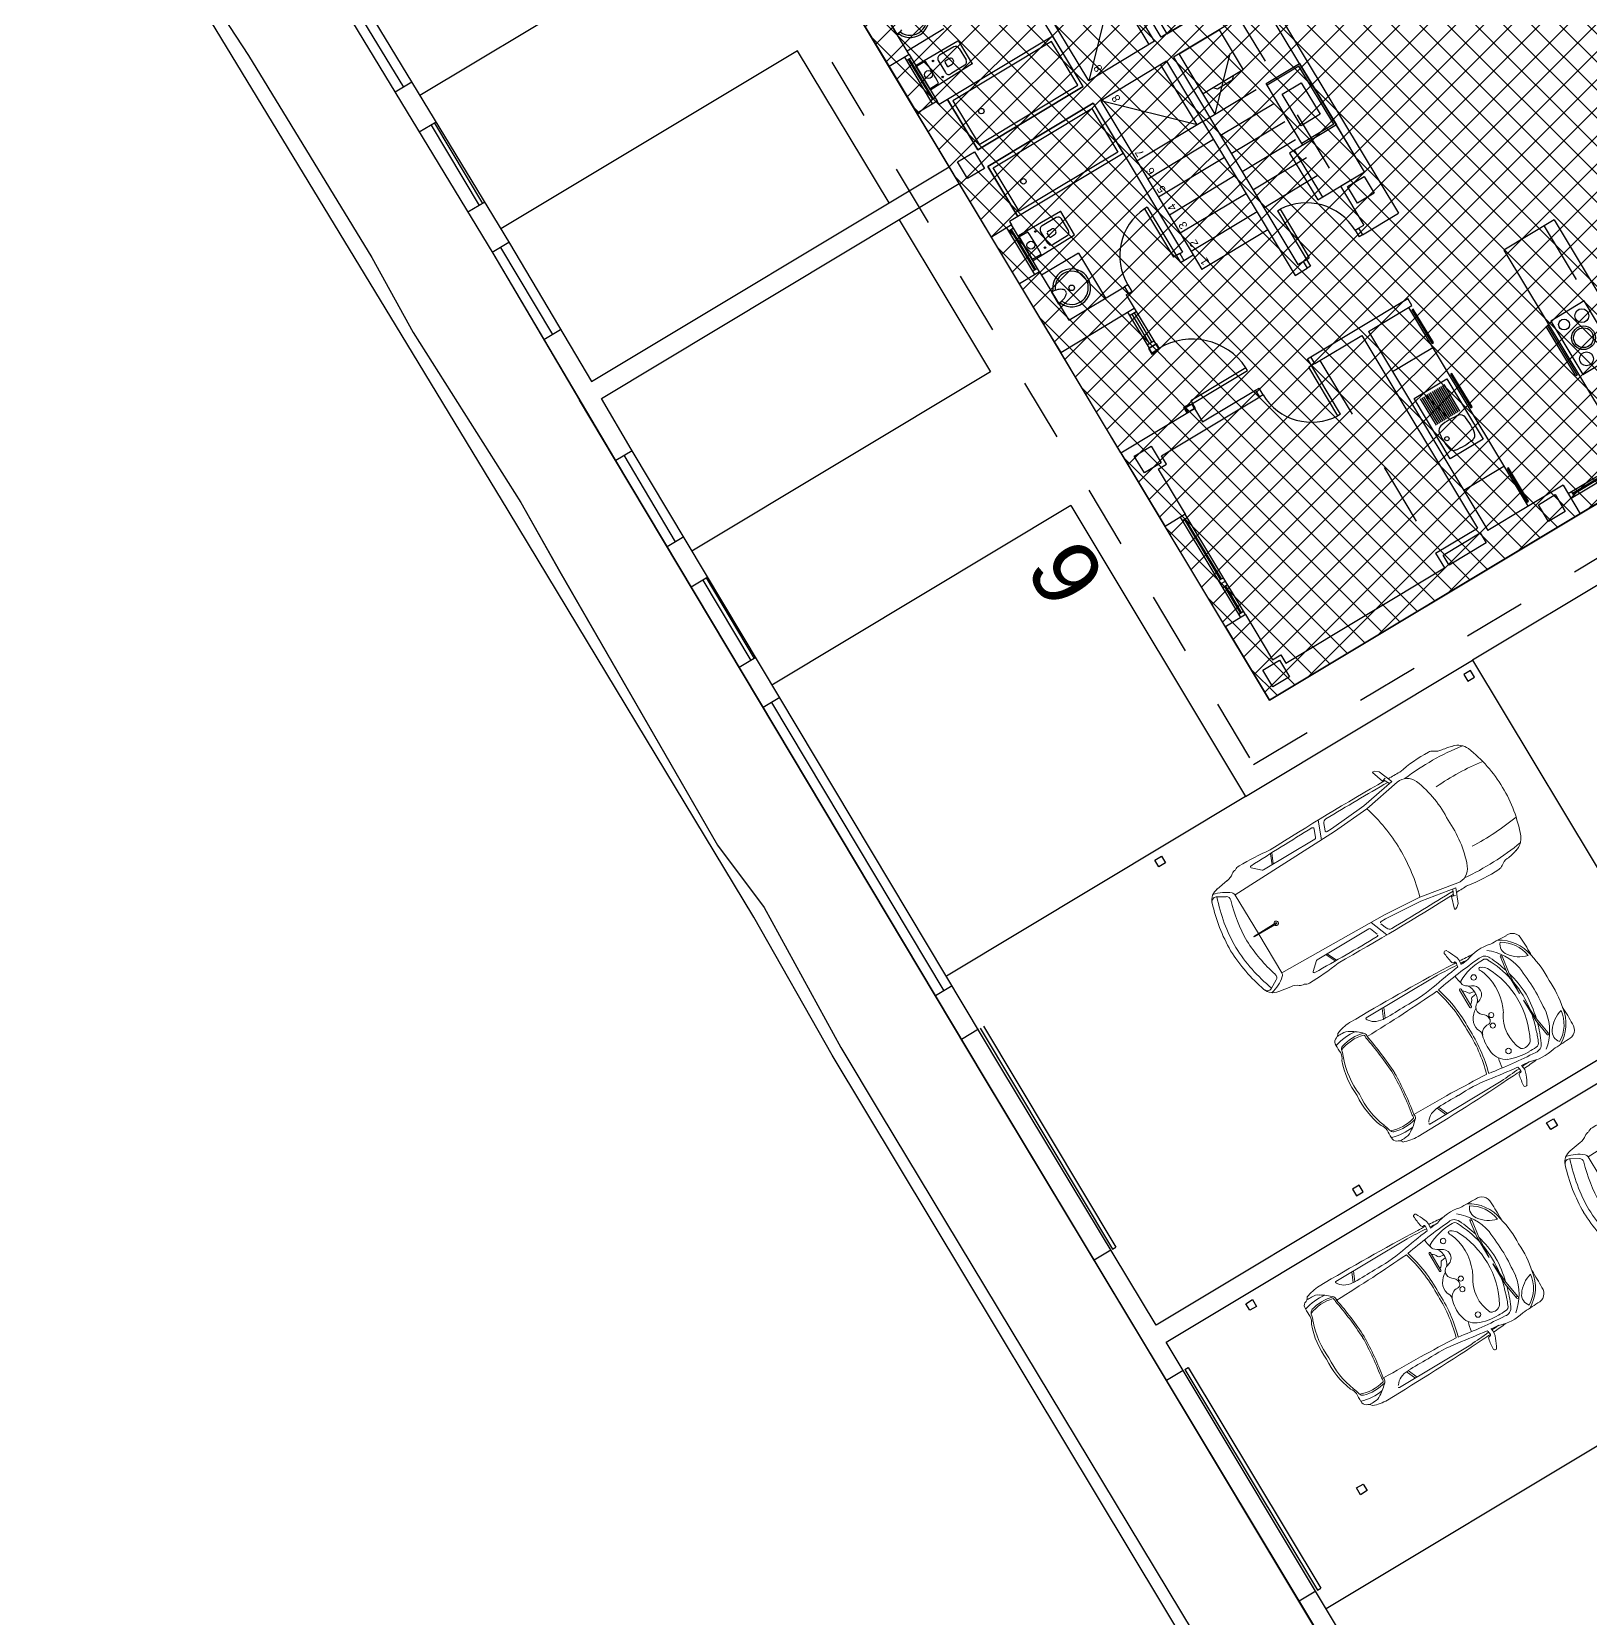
# Model space of a CAD drawing. Header units: millimetres. Extents: x 441061 to 442903, y 4515148 to 4515613.
# Drawn here: x 442592.586 to 442595.083, y 4515547.462 to 4515550.004 of the extents above; entities that cross this region are included whole.
import ezdxf
from ezdxf.enums import TextEntityAlignment as Align

# ---------------------------------------------------------------- set-up
doc = ezdxf.new("R2010")
doc.units = ezdxf.units.MM
doc.linetypes.add('CONTINUA', pattern=[0])
doc.linetypes.add('RAYITAS', pattern=[0.375, 0.25, -0.125])
for name, color, linetype in [('01_mono BAJA', 2, 'Continuous'), ('01_piscinas', 254, 'Continuous'), ('01_proyección', 4, 'RAYITAS'), ('01_ventanas', 2, 'Continuous')]:
    doc.layers.add(name, color=color, linetype=linetype)
doc.layers.add('01_muebles_B', color=254, linetype='Continuous', lineweight=5)
doc.styles.add('Estilo1', font='swissel.ttf')
doc.styles.add('NIEVES2', font='sanss___.ttf')

# ---------------------------------------------------------------- blocks, each defined once
blk = doc.blocks.new('A$C6A825EFA')
at = {"layer": '01_mono BAJA', "color": 254}
for p, q in [((1.1, 12.5, 0), (0, 12.5, 0)), ((0, 12.5, 0), (0, 7.855, 0)), ((1.1, 12.2, 0), (1.1, 12.5, 0)), ((1.1, 12.5, 0), (2.6, 12.5, 0)), ((3.7, 12.5, 0), (2.6, 12.5, 0)), ((2.6, 12.2, 0), (2.6, 12.5, 0)), ((3.7, 12.5, 0), (3.7, 11.4, 0)), ((3.7, 12.5, 0), (5.2, 12.5, 0)), ((5.5, 12.5, 0), (5.2, 12.5, 0)), ((5.2, 12.5, 0), (5.2, 11.4, 0)), ((5.2, 12.5, 0), (6.225, 12.5, 0)), ((6.225, 12.2, 0), (6.225, 12.5, 0)), ((6.225, 12.5, 0), (6.925, 12.5, 0)), ((6.925, 12.5, 0), (8.775, 12.5, 0)), ((6.925, 12.2, 0), (6.925, 12.5, 0)), ((8.775, 12.2, 0), (8.775, 12.5, 0)), ((9.475, 12.5, 0), (8.775, 12.5, 0)), ((10.5, 12.5, 0), (9.475, 12.5, 0)), ((9.475, 12.2, 0), (9.475, 12.5, 0)), ((1.1, 12.27, 0), (2.6, 12.27, 0)), ((1.15, 12.27, 0), (1.15, 12.2, 0)), ((1.15, 12.242, 0), (1.55, 12.242, 0)), ((1.15, 12.228, 0), (1.55, 12.228, 0)), ((1.55, 12.27, 0), (1.55, 12.2, 0)), ((1.6, 12.27, 0), (1.6, 12.2, 0)), ((1.65, 12.27, 0), (1.65, 12.2, 0)), ((1.65, 12.242, 0), (2.55, 12.242, 0)), ((1.65, 12.228, 0), (2.55, 12.228, 0)), ((2.55, 12.27, 0), (2.55, 12.2, 0)), ((6.225, 12.27, 0), (6.925, 12.27, 0)), ((6.275, 12.2, 0), (6.275, 12.27, 0)), ((6.275, 12.242, 0), (6.875, 12.242, 0)), ((6.275, 12.228, 0), (6.875, 12.228, 0)), ((6.875, 12.2, 0), (6.875, 12.27, 0)), ((9.475, 12.27, 0), (8.775, 12.27, 0)), ((8.825, 12.2, 0), (8.825, 12.27, 0)), ((9.425, 12.242, 0), (8.825, 12.242, 0)), ((9.425, 12.228, 0), (8.825, 12.228, 0)), ((9.425, 12.2, 0), (9.425, 12.27, 0)), ((0.3, 12.075, 0), (0.3, 9.705, 0)), ((0.425, 12.075), (0.3, 12.075)), ((1.1, 12.2, 0), (0.425, 12.2, 0)), ((0.425, 12.2), (0.425, 12.075)), ((1.1, 12.2, 0), (2.6, 12.2, 0)), ((3.275, 12.2, 0), (2.6, 12.2, 0)), ((3.275, 12.2), (3.275, 12.075)), ((3.275, 12.075), (3.4, 12.075)), ((3.4, 12.075, 0), (3.4, 10.606, 0)), ((5.5, 12.2, 0), (5.5, 11.366, 0)), ((6.225, 12.2, 0), (5.5, 12.2, 0)), ((5.741, 12.198, 0), (5.742, 12.183, 0)), ((5.743, 12.2, 0), (5.932, 12.2, 0)), ((5.853, 12.043, 0), (5.822, 12.043, 0)), ((5.934, 12.198, 0), (5.933, 12.183, 0)), ((6.175, 11.65, 0), (6.175, 12.2, 0)), ((6.225, 12.2, 0), (6.925, 12.2, 0)), ((6.409, 12.073, 0), (6.407, 12.2, 0)), ((6.741, 12.073, 0), (6.743, 12.2, 0)), ((6.975, 12.2, 0), (6.925, 12.2, 0)), ((6.975, 12.075, 0), (6.975, 12.2, 0)), ((7.725, 12.075, 0), (6.975, 12.075, 0)), ((7.725, 10.5, 0), (7.725, 12.075, 0)), ((7.975, 10.5, 0), (7.975, 12.075, 0)), ((7.975, 12.075, 0), (8.725, 12.075, 0)), ((8.725, 12.075, 0), (8.725, 12.2, 0)), ((8.725, 12.2, 0), (8.775, 12.2, 0)), ((9.475, 12.2, 0), (8.775, 12.2, 0)), ((8.959, 12.073, 0), (8.957, 12.2, 0)), ((9.291, 12.073, 0), (9.293, 12.2, 0)), ((9.475, 12.2, 0), (10.2, 12.2, 0)), ((9.525, 11.65, 0), (9.525, 12.2, 0)), ((9.766, 12.198, 0), (9.767, 12.183, 0)), ((9.957, 12.2, 0), (9.768, 12.2, 0)), ((6.439, 11.659, 0), (6.435, 11.869, 0)), ((6.485, 11.92, 0), (6.665, 11.92, 0)), ((6.535, 11.85, 0), (6.535, 11.79, 0)), ((6.545, 11.86, 0), (6.605, 11.86, 0)), ((6.615, 11.85, 0), (6.615, 11.79, 0)), ((6.711, 11.659, 0), (6.715, 11.869, 0)), ((8.989, 11.659, 0), (8.985, 11.869, 0)), ((9.215, 11.92, 0), (9.035, 11.92, 0)), ((9.085, 11.85, 0), (9.085, 11.79, 0)), ((9.155, 11.86, 0), (9.095, 11.86, 0)), ((9.165, 11.85, 0), (9.165, 11.79, 0)), ((9.261, 11.659, 0), (9.265, 11.869, 0)), ((6.175, 11.65, 0), (5.5, 11.65, 0)), ((6.489, 11.61, 0), (6.661, 11.61, 0)), ((9.211, 11.61, 0), (9.039, 11.61, 0)), ((3.7, 11.4, 0), (3.5, 11.4, 0)), ((3.5, 11.4, 0), (3.5, 10.606, 0)), ((3.71, 11.4, 0), (3.77, 11.4, 0)), ((3.77, 11.43, 0), (3.77, 11.4, 0)), ((3.785, 11.5, 0), (3.785, 11.44, 0)), ((4.58, 11.5, 0), (4.58, 11.44, 0)), ((4.595, 11.43, 0), (4.595, 11.4, 0)), ((4.665, 11.5, 0), (4.665, 11.4, 0)), ((5.2, 11.5, 0), (4.665, 11.5, 0)), ((5.2, 11.4, 0), (4.665, 11.4, 0)), ((4.715, 11.5, 0), (4.715, 11.4, 0)), ((5.15, 11.467, 0), (4.715, 11.467, 0)), ((5.15, 11.433, 0), (4.715, 11.433, 0)), ((5.15, 11.5, 0), (5.15, 11.4, 0)), ((5.4, 11.4, 0), (5.2, 11.4, 0)), ((5.4, 11.4, 0), (5.4, 11.366, 0)), ((5.5, 11.366, 0), (5.4, 11.366, 0)), ((5.4, 11.366, 0), (5.4, 11.316, 0)), ((5.5, 11.316, 0), (5.4, 11.316, 0)), ((5.5, 11.316, 0), (5.5, 11.366, 0)), ((3.4, 10.606, 0), (3.5, 10.606, 0)), ((3.4, 10.556, 0), (3.4, 10.606, 0)), ((3.5, 10.606, 0), (3.5, 10.556, 0)), ((6.224, 10.591, 0), (5.4, 10.591, 0)), ((5.4, 10.591, 0), (5.4, 10.541, 0)), ((5.5, 10.541, 0), (5.5, 10.632, 0)), ((6.224, 10.632, 0), (5.5, 10.632, 0)), ((6.224, 10.591, 0), (6.224, 10.632, 0)), ((3.4, 10.556, 0), (3.5, 10.556, 0)), ((5.18, 9.415, 0), (5.18, 10.4, 0)), ((5.4, 10.4, 0), (5.18, 10.4, 0)), ((5.4, 10.541, 0), (5.4, 10.4, 0)), ((5.5, 10.541, 0), (5.4, 10.541, 0)), ((7.7, 10.4, 0), (5.4, 10.4, 0)), ((5.45, 9.415, 0), (5.45, 10.4, 0)), ((5.5, 10.541, 0), (5.5, 10.5, 0)), ((7.725, 10.5, 0), (5.5, 10.5, 0)), ((5.72, 9.415, 0), (5.72, 10.4, 0)), ((5.99, 9.415, 0), (5.99, 10.4, 0)), ((6.26, 9.415, 0), (6.26, 10.4, 0)), ((6.53, 9.415, 0), (6.53, 10.4, 0)), ((6.8, 9.415, 0), (6.8, 10.4, 0)), ((6.8, 9.5, 0), (7.7, 10.4, 0)), ((7.7, 9.415, 0), (7.7, 10.4, 0)), ((8, 10.4, 0), (10.3, 10.4, 0)), ((8, 9.415, 0), (8, 10.4, 0)), ((8.9, 9.5, 0), (8, 10.4, 0)), ((8.025, 10.5, 0), (10.2, 10.5, 0)), ((2.676, 9.831, 0), (2.676, 9.872, 0)), ((2.676, 9.872, 0), (3.4, 9.872, 0)), ((2.676, 9.831, 0), (3.5, 9.831, 0)), ((3.4, 9.781, 0), (3.4, 9.872, 0)), ((3.4, 9.781, 0), (3.4, 9.08, 0)), ((3.4, 9.781, 0), (3.5, 9.781, 0)), ((3.5, 9.831, 0), (3.5, 9.781, 0)), ((3.5, 9.781, 0), (3.5, 8.33, 0)), ((0.52, 9.705, 0), (0.3, 9.705, 0)), ((0.52, 9.705, 0), (0.52, 9.08, 0)), ((7.7, 9.415, 0), (4.5, 9.415, 0)), ((4.5, 9.415, 0), (4.5, 9.235, 0)), ((4.5, 9.415, 0), (4.5, 9.235, 0)), ((6.8, 9.5, 0), (7.7, 9.5, 0)), ((8.9, 9.5, 0), (8, 9.5, 0)), ((8, 9.415, 0), (11.2, 9.415, 0)), ((4.6, 9.235, 0), (4.5, 9.235, 0)), ((4.5, 9.185, 0), (4.5, 9.235, 0)), ((5.324, 9.185, 0), (4.5, 9.185, 0)), ((7.7, 9.315, 0), (4.6, 9.315, 0)), ((4.6, 9.315, 0), (4.6, 9.235, 0)), ((4.6, 9.315, 0), (4.6, 9.235, 0)), ((4.6, 9.235, 0), (4.6, 9.144, 0)), ((5.324, 9.185, 0), (5.324, 9.144, 0)), ((7.7, 8.33, 0), (7.7, 9.315, 0)), ((8, 8.33, 0), (8, 9.315, 0)), ((8, 9.315, 0), (11.1, 9.315, 0)), ((3.4, 8.98, 0), (0.425, 8.98, 0)), ((0.425, 7.855, 0), (0.425, 8.98, 0)), ((3.4, 9.08, 0), (0.52, 9.08, 0)), ((1.025, 8.98, 0), (1.025, 8.38, 0)), ((2.8, 8.98, 0), (2.8, 8.38, 0)), ((3.4, 8.98, 0), (3.4, 8.33, 0)), ((5.324, 9.144, 0), (4.6, 9.144, 0)), ((1.462, 8.43, 0), (1.462, 8.92, 0)), ((1.462, 8.92, 0), (2.362, 8.92, 0)), ((1.921, 8.85, 0), (2.317, 8.85, 0)), ((1.921, 8.825, 0), (2.317, 8.825, 0)), ((1.921, 8.8, 0), (2.317, 8.8, 0)), ((1.921, 8.775, 0), (2.317, 8.775, 0)), ((1.921, 8.75, 0), (2.317, 8.75, 0)), ((2.362, 8.92, 0), (2.362, 8.43, 0)), ((1.921, 8.725, 0), (2.317, 8.725, 0)), ((1.921, 8.7, 0), (2.317, 8.7, 0)), ((1.921, 8.675, 0), (2.317, 8.675, 0)), ((1.921, 8.65, 0), (2.317, 8.65, 0)), ((1.921, 8.625, 0), (2.317, 8.625, 0)), ((1.921, 8.6, 0), (2.317, 8.6, 0)), ((1.921, 8.575, 0), (2.317, 8.575, 0)), ((1.921, 8.55, 0), (2.317, 8.55, 0)), ((5.88, 8.6, 0), (5.18, 8.6, 0)), ((3.4, 8.38, 0), (0.425, 8.38, 0)), ((2.362, 8.43, 0), (1.462, 8.43, 0)), ((1.921, 8.525, 0), (2.317, 8.525, 0)), ((1.921, 8.5, 0), (2.317, 8.5, 0)), ((4.5, 8.41, 0), (4.5, 8.46, 0)), ((4.6, 8.46, 0), (4.5, 8.46, 0)), ((4.5, 8.41, 0), (4.5, 7.87, 0)), ((4.6, 8.41, 0), (4.5, 8.41, 0)), ((4.6, 8.46, 0), (4.6, 8.41, 0)), ((4.6, 8.41, 0), (4.6, 8.33, 0)), ((5.905, 7.995, 0), (5.905, 8.47, 0)), ((6.775, 7.995, 0), (6.775, 8.47, 0)), ((3.4, 8.33, 0), (3.5, 8.33, 0)), ((5.18, 8.33, 0), (4.6, 8.33, 0)), ((5.18, 8.33, 0), (5.18, 7.97, 0)), ((5.18, 7.97, 0), (7.675, 7.97, 0)), ((5.905, 7.995, 0), (6.775, 7.995, 0)), ((0.425, 7.855, 0), (0, 7.855, 0)), ((0, 7.855, 0), (0, 7.005, 0)), ((0.23, 7.855, 0), (0.23, 7.005, 0)), ((0.23, 7.805, 0), (0.3, 7.805, 0)), ((0.258, 7.055, 0), (0.258, 7.805, 0)), ((0.272, 7.055, 0), (0.272, 7.805, 0)), ((0.3, 7.855, 0), (0.3, 7.005, 0)), ((7.725, 7.87, 0), (4.5, 7.87, 0)), ((3.4, 6.955, 0), (0.3, 6.955, 0)), ((3.4, 6.205, 0), (3.4, 6.955, 0)), ((3.4, 6.205, 0), (0.3, 6.205, 0))]:
    blk.add_line(p, q, dxfattribs=at)
for points in [[(0.375, 12.125), (0.125, 12.125), (0.125, 12.375), (0.375, 12.375), (0.375, 12.125)], [(3.575, 12.125), (3.325, 12.125), (3.325, 12.375), (3.575, 12.375), (3.575, 12.125)], [(7.725, 12.375), (7.975, 12.375), (7.975, 12.125), (7.725, 12.125), (7.725, 12.375)], [(0.375, 8.005), (0.125, 8.005), (0.125, 8.255), (0.375, 8.255), (0.375, 8.005)], [(5.13, 8.005), (4.88, 8.005), (4.88, 8.255), (5.13, 8.255), (5.13, 8.005)]]:
    blk.add_lwpolyline(points, close=True, dxfattribs=at)
at = {"layer": '01_mono BAJA', "color": 254, "elevation": 0, "flags": 128}
for points in [[(6.394, 12.2, 0.414214), (6.39, 12.196), (6.39, 12.195), (6.4, 11.574, 0.436396), (6.404, 11.57), (6.746, 11.57, 0.436396), (6.75, 11.574), (6.76, 12.195), (6.76, 12.196, 0.414214), (6.756, 12.2)], [(9.306, 12.2, -0.414214), (9.31, 12.196), (9.31, 12.195), (9.3, 11.574, -0.436396), (9.296, 11.57), (8.954, 11.57, -0.436396), (8.95, 11.574), (8.94, 12.195), (8.94, 12.196, -0.414214), (8.944, 12.2)]]:
    blk.add_lwpolyline(points, format="xyb", close=True, dxfattribs=at)
at = {"layer": '01_mono BAJA', "color": 254, "elevation": 0}
for points in [[(6.975, 12.075), (7.725, 12.075), (7.725, 10.5), (6.975, 10.5)], [(7.025, 12.025), (7.675, 12.025), (7.675, 10.55), (7.025, 10.55)], [(8.725, 12.075), (7.975, 12.075), (7.975, 10.5), (8.725, 10.5)], [(8.675, 12.025), (8.025, 12.025), (8.025, 10.55), (8.675, 10.55)], [(3.785, 11.51), (3.785, 11.5), (3.7, 11.5), (3.7, 11.51)], [(3.77, 11.4), (3.7, 11.4), (3.7, 11.5), (3.77, 11.5)], [(3.77, 11.4), (3.77, 11.39), (3.7, 11.39), (3.7, 11.4)], [(3.785, 11.44), (3.785, 11.43), (3.77, 11.43), (3.77, 11.44)], [(3.77, 11.39), (3.77, 10.565), (3.81, 10.565), (3.81, 11.39)], [(4.58, 11.51), (4.58, 11.5), (4.665, 11.5), (4.665, 11.51)], [(4.58, 11.44), (4.58, 11.43), (4.595, 11.43), (4.595, 11.44)], [(4.595, 11.4), (4.595, 11.39), (4.665, 11.39), (4.665, 11.4)], [(0.3, 9.635), (0.45, 9.635), (0.45, 9.08), (0.3, 9.08)], [(7.1, 9.23), (7.7, 9.23), (7.7, 8.63), (7.1, 8.63)], [(8.6, 9.23), (8, 9.23), (8, 8.63), (8.6, 8.63)], [(5.18, 8.67), (5.18, 7.97), (5.88, 7.97), (5.88, 8.67)], [(0.478, 8.36), (0.478, 8.34), (0.978, 8.34), (0.978, 8.36)], [(1.887, 8.36), (1.887, 8.34), (2.387, 8.34), (2.387, 8.36)], [(2.85, 8.36), (2.85, 8.34), (3.35, 8.34), (3.35, 8.36)], [(5.88, 8.47), (6.8, 8.47), (6.8, 7.97), (5.88, 7.97)], [(6.104, 8.363), (6.576, 8.363), (6.576, 8.077), (6.104, 8.077)], [(2.28, 6.975), (1.545, 6.975), (1.545, 6.995), (2.28, 6.995)], [(1.513, 6.408), (2.313, 6.408), (2.312, 6.908), (1.512, 6.908)]]:
    blk.add_lwpolyline(points, close=True, dxfattribs=at)
for points in [[(4.595, 11.5), (4.595, 11.4)], [(4.665, 11.4), (4.665, 11.5)], [(7.1, 8.78), (7.06, 8.82), (7.06, 9.04), (7.1, 9.08)]]:
    blk.add_lwpolyline(points, dxfattribs=at)
at = {"layer": '01_mono BAJA', "color": 254}
for centre, radius in [((6.575, 12.12, 0), 0.051), ((9.125, 12.12, 0), 0.051), ((5.837, 11.953, 0), 0.036), ((6.455, 11.98, 0), 0.01), ((6.695, 11.98, 0), 0.01), ((7.325, 11.781, 0), 0.035), ((8.375, 11.781, 0), 0.035), ((9.005, 11.98, 0), 0.01), ((9.245, 11.98, 0), 0.01), ((1.704, 8.825, 0), 0.0275), ((1.66, 6.765, 0), 0.089), ((1.912, 6.658, 0), 0.152), ((1.912, 6.658, 0), 0.127), ((2.185, 6.785, 0), 0.0693), ((2.165, 6.531, 0), 0.089)]:
    blk.add_circle(centre, radius, dxfattribs=at)
for centre, radius, start, end in [((5.837, 11.953, 0), 0.243, 114.8749, 65.1251), ((5.837, 11.953, 0), 0.213, 112.0656, 68.0564), ((5.729, 12.184, 0), 0.0128, 300.5291, 356.214), ((5.743, 12.197, 0), 0.0027, 90, 173.3159), ((6.033, 12.197, 0), 0.279, 179.383, 196.8165), ((5.903, 12.158, 0), 0.143, 196.8165, 225.6956), ((5.837, 12.091, 0), 0.0498, 225.6956, 252.5904), ((5.837, 12.091, 0), 0.0498, 287.9532, 314.3044), ((5.772, 12.158, 0), 0.143, 314.3044, 343.1835), ((5.642, 12.197, 0), 0.279, 343.1835, 0.617), ((5.932, 12.197, 0), 0.0027, 6.6841, 90), ((5.946, 12.184, 0), 0.0128, 183.786, 239.4709), ((6.416, 12.073, 0), 0.007, 180.924, 266.9359), ((6.575, 15.044, 0), 2.982, 266.9359, 273.0641), ((6.734, 12.073, 0), 0.007, 273.0641, 359.076), ((8.966, 12.073, 0), 0.007, 180.924, 266.9359), ((9.125, 15.044, 0), 2.982, 266.9359, 273.0641), ((9.284, 12.073, 0), 0.007, 273.0641, 359.076), ((9.862, 11.953, 0), 0.243, 114.8749, 65.1251), ((9.862, 11.953, 0), 0.213, 111.9436, 67.9344), ((9.754, 12.184, 0), 0.0128, 300.5291, 356.214), ((9.768, 12.197, 0), 0.0027, 90, 173.3159), ((10.058, 12.197, 0), 0.279, 179.383, 196.8165), ((6.485, 11.87, 0), 0.05, 90, 180.924), ((6.545, 11.85, 0), 0.01, 90, 180), ((6.605, 11.85, 0), 0.01, 0, 90), ((6.665, 11.87, 0), 0.05, 359.076, 90), ((9.035, 11.87, 0), 0.05, 90, 180.924), ((9.095, 11.85, 0), 0.01, 90, 180), ((9.155, 11.85, 0), 0.01, 0, 90), ((9.215, 11.87, 0), 0.05, 359.076, 90), ((6.489, 11.66, 0), 0.05, 180.924, 270), ((6.575, 11.79, 0), 0.04, 180, 0), ((6.661, 11.66, 0), 0.05, 270, 359.076), ((9.039, 11.66, 0), 0.05, 180.924, 270), ((9.125, 11.79, 0), 0.04, 180, 0), ((9.211, 11.66, 0), 0.05, 270, 359.076), ((3.768, 11.391, 0), 0.827, 272.8856, 359.9505), ((5.5, 10.591, 0), 0.725, 3.2758, 90), ((3.4, 9.831, 0), 0.725, 90, 176.7242), ((4.6, 9.185, 0), 0.725, 270, 356.7242), ((2.262, 8.675, 0), 0.75, 169.8852, 190.1148), ((1.598, 8.794, 0), 0.075, 99.0787, 169.8852), ((1.704, 8.127, 0), 0.75, 80.9213, 99.0787), ((1.811, 8.794, 0), 0.075, 10.1148, 80.9213), ((1.146, 8.675, 0), 0.75, 349.8852, 10.1148), ((1.598, 8.557, 0), 0.075, 190.1148, 260.9213), ((1.811, 8.557, 0), 0.075, 279.0787, 349.8852), ((1.704, 9.223, 0), 0.75, 260.9213, 279.0787)]:
    blk.add_arc(centre, radius, start, end, dxfattribs=at)
at = {"layer": '01_proyección', "color": 120, "ltscale": 0.25}
for p, q in [((3.4, 9.705, 0), (0.52, 9.705, 0)), ((6.8, 9.415, 0), (6.8, 8.33, 0)), ((5.45, 9.315, 0), (5.45, 8.33, 0)), ((5.72, 9.315, 0), (5.72, 8.33, 0)), ((5.99, 9.315, 0), (5.99, 8.33, 0)), ((6.26, 9.315, 0), (6.26, 8.33, 0)), ((6.53, 9.315, 0), (6.53, 8.33, 0)), ((6.8, 9.23, 0), (7.7, 9.23, 0)), ((6.8, 9.23, 0), (7.7, 8.33, 0)), ((8.9, 9.23, 0), (8, 9.23, 0)), ((5.45, 8.33, 0), (7.675, 8.33, 0)), ((3.4, 6.355, 0), (0.3, 6.355, 0))]:
    blk.add_line(p, q, dxfattribs=at)
at = {"layer": '01_proyección', "color": 120, "ltscale": 0.25, "elevation": 0}
blk.add_lwpolyline([(15.7, 7.405), (16.3, 7.405), (16.3, 13.1), (-0.6, 13.1), (-0.6, 7.405), (0, 7.405)], dxfattribs=at)
at = {"layer": '01_mono BAJA', "color": 254, "style": 'NIEVES2'}
for s, p in [('1', (5.249, 10.268, 0)), ('2', (5.519, 10.268, 0)), ('3', (5.789, 10.268, 0)), ('4', (6.059, 10.268, 0)), ('5', (6.329, 10.268, 0)), ('6', (6.599, 10.268, 0)), ('7', (6.869, 10.268, 0)), ('8', (7.625, 10.166, 0))]:
    blk.add_text(s, height=0.103, dxfattribs=at).set_placement(p, align=Align.CENTER)
blk.add_text('8', height=0.103, rotation=0, dxfattribs=at).set_placement((8.075, 10.166, 0), align=Align.CENTER)
blk = doc.blocks.new('A$C0D711DC8')
at = {"layer": '01_muebles_B', "color": 254}
for p, q in [((10.733, 9.894), (9.764, 9.894)), ((10.493, 9.894), (10.545, 9.776)), ((10.515, 9.894), (10.567, 9.778)), ((9.004, 9.693), (9.038, 9.48)), ((9.056, 9.495), (9.026, 9.699)), ((9.038, 9.48), (9.054, 9.218)), ((9.056, 9.218), (9.056, 9.495)), ((9.038, 8.865), (9.054, 9.127)), ((9.054, 9.218), (9.056, 9.218)), ((9.054, 9.127), (9.056, 9.127)), ((9.056, 9.127), (9.056, 8.851)), ((9.546, 8.878), (9.495, 8.871)), ((9.614, 8.734), (9.614, 8.97)), ((9.634, 8.734), (9.634, 8.97)), ((9.004, 8.652), (9.038, 8.865)), ((9.056, 8.851), (9.026, 8.647)), ((9.546, 8.827), (9.494, 8.834)), ((10.493, 8.452), (10.545, 8.569)), ((10.515, 8.452), (10.567, 8.567)), ((10.733, 8.452), (9.764, 8.452))]:
    blk.add_line(p, q, dxfattribs=at)
for centre, radius in [((9.014, 9.701), 0.0121), ((9.51, 9.635), 0.0319), ((9.514, 9.288), 0.0297), ((9.466, 9.173), 0.0297), ((9.417, 8.691), 0.0319), ((9.014, 8.645), 0.0121)]:
    blk.add_circle(centre, radius, dxfattribs=at)
for centre, radius, start, end in [((10.167, 9.714), 0.738, 149.7434, 158.9846), ((9.544, 10.069), 0.023, 23.336, 131.4157), ((8.51, 10.147), 1.058, 348.7131, 356.2571), ((8.829, 9.758), 0.121, 83.4929, 184.381), ((9.185, 9.462), 0.48, 118.4979, 171.6974), ((9.142, 9.497), 0.403, 119.7279, 173.0139), ((9.122, 5.315), 4.571, 90.9016, 93.5003), ((9.503, 9.367), 0.611, 128.6532, 169.9617), ((8.847, 9.764), 0.126, 322.6544, 41.1658), ((9.178, 9.352), 0.549, 69.8978, 103.4423), ((9.226, 9.718), 0.0964, 77.7254, 158.9302), ((8.819, 3.701), 6.126, 80.3818, 85.9978), ((9.94, 2.874), 7.047, 93.9115, 95.3212), ((8.751, 3.271), 6.625, 83.7996, 84.6711), ((10.975, -10.424), 20.353, 94.2603, 94.5093), ((9.619, 9.904), 0.16, 152.3452, 197.1649), ((9.518, 9.909), 0.0131, 69.95, 178.3297), ((9.777, 9.927), 0.273, 183.7214, 196.1025), ((9.94, 2.874), 7.047, 92.7044, 93.5361), ((10.975, -10.424), 20.353, 93.4112, 94.1277), ((8.751, 3.271), 6.625, 80.1778, 83.3742), ((9.525, 9.945), 0.0232, 265.4824, 347.7447), ((10.995, -17.873), 27.82, 90.1403, 92.8584), ((10.175, 11.66), 1.884, 261.0449, 273.0528), ((10.529, 10.11), 0.334, 272.7892, 291.8342), ((10.573, 9.974), 0.192, 294.6989, 323.0283), ((10.691, 9.894), 0.0501, 315.174, 347.3096), ((10.732, 9.885), 0.00831, 343.0311, 79.2932), ((11.29, 9.332), 0.611, 121.0895, 136.7388), ((11.01, 9.2), 0.627, 72.4585, 97.9913), ((10.906, 9.364), 0.584, 69.532, 87.9675), ((11.059, 9.742), 0.141, 86.8457, 126.696), ((11.101, 8.862), 1.022, 88.2888, 91.9327), ((11.185, 9.948), 0.0842, 206.7402, 257.6517), ((11.135, 9.81), 0.0644, 351.2386, 60.1485), ((10.241, 9.772), 0.959, 355.5054, 1.6982), ((10.942, 9.629), 2.236, 176.9311, 182.7066), ((8.653, 9.896), 0.361, 284.3027, 324.7225), ((10.509, 9.106), 1.518, 154.798, 163.8884), ((9.975, 9.34), 0.903, 155.1761, 164.735), ((10.144, 9.165), 1.038, 151.121, 207.6483), ((9.211, 9.707), 0.057, 88.7397, 167.4182), ((9.265, 9.038), 0.727, 86.5634, 94.2004), ((9.314, 9.595), 0.107, 57.3841, 137.6524), ((9.306, 9.064), 0.701, 67.8757, 89.7559), ((8.958, 9.487), 0.459, 324.9496, 25.463), ((9.473, 9.516), 0.219, 7.735, 63.719), ((9.165, 9.803), 0.511, 341.8582, 355.871), ((11.471, 9.253), 1.7, 163.325, 182.6992), ((11.496, 9.248), 1.7, 163.325, 182.5468), ((12.246, 53.159), 43.488, 266.8642, 267.4858), ((10.459, 15.409), 5.634, 268.1287, 270.8789), ((12.021, 70.959), 61.269, 268.42618, 268.89057), ((14.417, 9.048), 3.64, 169.6671, 178.0415), ((14.417, 9.048), 3.62, 169.6671, 178.0415), ((10.894, 9.715), 0.0607, 143.7564, 193.2967), ((10.991, 9.25), 0.526, 73.7001, 105.481), ((10.903, 9.711), 0.0495, 146.1855, 196.1005), ((10.991, 9.25), 0.505, 69.1925, 104.8598), ((11.113, 9.698), 0.062, 14.8998, 65.8723), ((11.473, 9.762), 0.303, 189.085, 205.7225), ((11.352, 9.713), 0.156, 186.0058, 219.1392), ((10.256, 9.278), 1.007, 354.015, 20.5105), ((10.287, 9.262), 1.007, 354.9224, 20.5105), ((9.808, 9.261), 1.13, 166.1566, 184.4621), ((17.649, 8.764), 8.777, 175.3636, 177.3327), ((10.509, 9.106), 1.518, 165.717, 177.48), ((10.25, 9.166), 1.218, 160.2257, 168.6391), ((9.185, 9.47), 0.511, 343.3936, 8.525), ((10.25, 9.166), 1.218, 171.2453, 188.5682), ((9.552, 9.202), 0.047, 86.7847, 183.1724), ((9.566, 9.362), 0.114, 263.9035, 340.5155), ((9.771, 9.295), 0.101, 164.9008, 216.3288), ((9.808, 9.085), 1.13, 175.5379, 193.8434), ((17.649, 9.581), 8.777, 182.6673, 184.6364), ((10.509, 9.239), 1.518, 182.52, 194.283), ((9.904, 8.914), 0.65, 151.4841, 196.6746), ((9.6, 9.197), 0.0954, 178.5946, 241.3055), ((9.498, 9.044), 0.0889, 349.0142, 50.9794), ((9.424, 9.265), 0.296, 301.9645, 328.2937), ((9.538, 9.188), 0.158, 330.3363, 17.3801), ((11.471, 9.093), 1.7, 177.3008, 196.675), ((11.496, 9.097), 1.7, 177.4532, 196.675), ((14.417, 9.297), 3.64, 181.9585, 190.3329), ((14.417, 9.297), 3.62, 181.9585, 190.3329), ((10.256, 9.068), 1.007, 339.4895, 5.985), ((10.287, 9.084), 1.007, 339.4895, 5.0776), ((10.25, 9.166), 1.218, 191.3609, 207.4845), ((9.528, 8.859), 0.101, 101.4545, 181.9236), ((9.686, 8.849), 0.193, 142.3155, 213.2169), ((9.492, 9.055), 0.098, 279.5997, 343.5492), ((9.543, 8.902), 0.0241, 275.7304, 333.0283), ((9.665, 8.855), 0.106, 119.0162, 160.5033), ((9.624, 8.97), 0.0104, 0, 180), ((10.942, 8.716), 2.236, 177.2934, 183.0689), ((9.185, 8.884), 0.48, 188.3026, 241.5021), ((9.142, 8.849), 0.403, 186.9861, 240.2721), ((8.653, 8.449), 0.361, 35.2775, 75.6973), ((9.503, 8.978), 0.611, 190.0383, 231.3468), ((10.509, 9.239), 1.518, 196.1116, 205.202), ((9.507, 8.785), 0.232, 194.2372, 212.2618), ((9.525, 8.854), 0.0985, 178.6673, 249.1293), ((9.426, 8.595), 0.178, 39.093, 68.893), ((9.543, 8.803), 0.0241, 26.9717, 84.2696), ((9.665, 8.849), 0.106, 199.4967, 240.9838), ((9.532, 8.677), 0.0451, 325.113, 43.0643), ((9.624, 8.734), 0.0104, 180, 0), ((11.473, 8.583), 0.303, 154.2775, 170.915), ((11.352, 8.632), 0.156, 140.8608, 173.9942), ((8.829, 8.587), 0.121, 175.619, 276.5071), ((8.847, 8.581), 0.126, 318.8342, 37.3456), ((9.226, 8.628), 0.0964, 201.0698, 282.2746), ((9.215, 8.619), 0.0486, 198.7488, 279.3616), ((9.25, 9.243), 0.672, 267.6901, 298.2478), ((9.346, 8.77), 0.149, 215.4424, 244.8998), ((8.819, 14.644), 6.126, 274.0022, 279.6182), ((9.299, 8.649), 0.0212, 220.8304, 310.3789), ((9.285, 8.645), 0.0299, 337.3586, 32.1758), ((8.751, 15.074), 6.625, 276.6258, 279.8222), ((9.161, 8.546), 0.436, 2.9924, 17.9381), ((12.246, -34.814), 43.488, 92.5142, 93.1358), ((10.175, 6.685), 1.884, 86.9472, 98.9551), ((10.459, 2.936), 5.634, 89.1211, 91.8713), ((12.021, -52.613), 61.269, 91.10943, 91.57382), ((10.529, 8.236), 0.334, 68.1658, 87.2108), ((10.573, 8.372), 0.192, 36.9717, 65.3011), ((10.894, 8.63), 0.0607, 166.7033, 216.2436), ((11.29, 9.013), 0.611, 223.2612, 238.9105), ((10.991, 9.095), 0.526, 254.519, 286.2999), ((10.903, 8.634), 0.0495, 163.8995, 213.8145), ((10.991, 9.095), 0.505, 255.1402, 290.8075), ((11.01, 9.145), 0.627, 262.0087, 287.5415), ((11.113, 8.647), 0.062, 294.1277, 345.1002), ((11.135, 8.535), 0.0644, 299.8515, 8.7614), ((10.241, 8.573), 0.959, 358.3018, 4.4946), ((9.122, 13.031), 4.571, 266.4997, 269.0984), ((9.178, 8.993), 0.549, 256.5577, 290.1022), ((9.94, 15.472), 7.047, 264.6788, 266.0885), ((8.751, 15.074), 6.625, 275.3289, 276.2004), ((10.975, 28.769), 20.353, 265.4907, 265.7397), ((9.619, 8.441), 0.16, 162.8351, 207.6548), ((10.167, 8.631), 0.738, 201.0154, 210.2566), ((9.777, 8.418), 0.273, 163.8975, 176.2786), ((9.518, 8.436), 0.0131, 181.6703, 290.05), ((9.94, 15.472), 7.047, 266.4639, 267.2956), ((10.975, 28.769), 20.353, 265.8723, 266.5888), ((9.525, 8.401), 0.0232, 12.2553, 94.5176), ((8.51, 8.199), 1.058, 3.7429, 11.2869), ((10.995, 36.219), 27.82, 267.1416, 269.8597), ((10.691, 8.451), 0.0501, 12.6904, 44.826), ((10.732, 8.46), 0.00831, 280.7068, 16.9689), ((10.906, 8.982), 0.584, 272.0325, 290.468), ((11.059, 8.603), 0.141, 233.304, 273.1543), ((11.101, 9.484), 1.022, 268.0673, 271.7112), ((11.185, 8.397), 0.0842, 102.3483, 153.2598), ((9.544, 8.277), 0.023, 228.5843, 336.664)]:
    blk.add_arc(centre, radius, start, end, dxfattribs=at)
blk = doc.blocks.new('A$C392252A0')
at = {"layer": '01_muebles_B', "color": 254}
for p, q in [((9.876, 7.976), (9.791, 7.758)), ((10.715, 8.129), (10.705, 8.127)), ((10.705, 8.127), (10.752, 7.979)), ((10.738, 8.124), (10.715, 8.129)), ((10.775, 8.091), (10.738, 8.124)), ((10.752, 7.979), (10.798, 7.995)), ((10.773, 7.987), (10.809, 7.914)), ((10.846, 7.92), (10.775, 8.091)), ((8.499, 7.763), (8.397, 7.82)), ((8.605, 7.917), (8.455, 7.893)), ((9.019, 7.811), (8.92, 7.9)), ((9.731, 7.807), (9.031, 7.807)), ((9.201, 7.926), (9.149, 7.807)), ((9.219, 7.928), (9.166, 7.807)), ((9.784, 7.911), (9.748, 7.818)), ((9.913, 7.908), (9.882, 7.828)), ((9.898, 7.807), (9.958, 7.808)), ((10.418, 7.844), (9.958, 7.808)), ((10.43, 7.798), (9.971, 7.763)), ((10.418, 7.844), (10.846, 7.92)), ((10.43, 7.798), (10.894, 7.881)), ((8.599, 7.726), (9.971, 7.763)), ((8.599, 7.725), (8.599, 7.201)), ((8.839, 7.203), (8.537, 7.2)), ((8.537, 7.2), (8.537, 7.193)), ((8.839, 7.19), (8.537, 7.193)), ((8.599, 6.669), (8.599, 7.193)), ((8.599, 6.668), (9.971, 6.631)), ((8.499, 6.631), (8.397, 6.573)), ((8.605, 6.476), (8.455, 6.5)), ((9.019, 6.582), (8.92, 6.494)), ((9.731, 6.587), (9.031, 6.587)), ((9.201, 6.468), (9.149, 6.587)), ((9.219, 6.466), (9.166, 6.587)), ((9.784, 6.482), (9.748, 6.576)), ((9.876, 6.418), (9.791, 6.636)), ((9.913, 6.486), (9.882, 6.565)), ((9.898, 6.587), (9.958, 6.585)), ((10.418, 6.55), (9.958, 6.585)), ((10.43, 6.596), (9.971, 6.631)), ((10.418, 6.55), (10.846, 6.473)), ((10.43, 6.596), (10.894, 6.512)), ((10.773, 6.407), (10.809, 6.48)), ((10.846, 6.473), (10.775, 6.303)), ((10.705, 6.267), (10.752, 6.414)), ((10.775, 6.303), (10.738, 6.27)), ((10.752, 6.414), (10.798, 6.398)), ((10.715, 6.265), (10.705, 6.267)), ((10.738, 6.27), (10.715, 6.265))]:
    blk.add_line(p, q, dxfattribs=at)
for centre, radius, start, end in [((8.586, 8.093), 0.177, 275.9895, 308.6871), ((8.751, 7.888), 0.086, 87.4739, 128.6871), ((8.808, 7.907), 0.086, 87.4739, 128.6871), ((8.809, 4.809), 3.183, 82.5975, 89.9397), ((10.099, -28.508), 36.485, 88.9288, 91.3819), ((10.099, -28.508), 36.485, 88.6181, 88.8592), ((11.3, 6.178), 1.816, 87.2886, 100.1742), ((11.389, 7.907), 0.086, 51.3129, 92.5261), ((11.554, 8.112), 0.177, 231.3129, 264.0105), ((10.216, 7.155), 1.997, 161.6598, 178.7983), ((10.242, 7.158), 1.952, 160.298, 178.865), ((8.474, 7.733), 0.162, 96.7804, 161.7197), ((8.375, 7.769), 0.0561, 66.6468, 164.8738), ((8.295, 7.436), 0.435, 49.0196, 78.8841), ((8.545, 7.725), 0.0531, 0, 49.0196), ((8.929, 7.908), 0.0124, 91.7937, 220.4777), ((10.022, -29.576), 37.513, 90.3882, 91.6701), ((9.031, 7.824), 0.0177, 228.3547, 270), ((9.731, 7.824), 0.0177, 270, 338.7209), ((9.768, 7.918), 0.0177, 338.7209, 90.3882), ((9.897, 7.823), 0.0159, 158.7209, 271.5074), ((9.963, 7.889), 0.0531, 90.2143, 158.7209), ((10.099, -28.508), 36.45, 88.8997, 90.2143), ((8.43, 7.197), 2.089, 0, 16.7318), ((10.925, 7.707), 0.177, 21.0532, 100.1701), ((11.313, 4.914), 2.974, 81.2806, 96.1737), ((9.874, 7.302), 1.304, 355.3559, 21.0532), ((11.467, 7.285), 0.654, 72.0531, 84.0105), ((11.619, 7.711), 0.203, 22.7994, 75.9629), ((10.262, 7.197), 1.654, 0, 21.006), ((10.276, 7.152), 1.836, 162.6109, 178.6018), ((8.473, 7.717), 0.0531, 342.7058, 60.706), ((11.437, 4.633), 2.974, 81.5863, 93.456), ((8.839, 7.197), 0.0267, 193.7603, 166.2397), ((10.216, 7.239), 1.997, 181.2017, 198.3402), ((10.242, 7.236), 1.952, 181.135, 199.702), ((10.276, 7.242), 1.836, 181.3982, 197.3891), ((8.839, 7.197), 0.00662, 270, 90), ((8.43, 7.197), 2.089, 343.2682, 0), ((9.874, 7.091), 1.304, 338.9468, 4.6441), ((10.262, 7.197), 1.654, 338.994, 0), ((8.473, 6.677), 0.0531, 299.294, 17.2942), ((8.545, 6.669), 0.0531, 310.9804, 0), ((11.437, 9.761), 2.974, 266.544, 278.4137), ((8.474, 6.661), 0.162, 198.2803, 263.2196), ((8.375, 6.625), 0.0561, 195.1262, 293.3532), ((8.295, 6.957), 0.435, 281.1159, 310.9804), ((8.586, 6.3), 0.177, 51.3129, 84.0105), ((8.929, 6.486), 0.0124, 139.5223, 268.2063), ((10.022, 43.97), 37.513, 268.3299, 269.6118), ((9.031, 6.569), 0.0177, 90, 131.6453), ((9.731, 6.569), 0.0177, 21.2791, 90), ((9.768, 6.476), 0.0177, 269.6118, 21.2791), ((9.897, 6.571), 0.0159, 88.4926, 201.2791), ((9.963, 6.505), 0.0531, 201.2791, 269.7857), ((10.925, 6.686), 0.177, 259.8299, 338.9468), ((11.313, 9.479), 2.974, 263.8263, 278.7194), ((11.467, 7.108), 0.654, 275.9895, 287.9469), ((11.619, 6.682), 0.203, 284.0371, 337.2006), ((8.751, 6.506), 0.086, 231.3129, 272.5261), ((8.808, 6.487), 0.086, 231.3129, 272.5261), ((8.809, 9.584), 3.183, 270.0603, 277.4025), ((10.099, 42.902), 36.485, 268.6181, 271.0712), ((10.099, 42.902), 36.45, 269.7857, 271.1003), ((10.099, 42.902), 36.485, 271.1408, 271.3819), ((11.3, 8.215), 1.816, 259.8258, 272.7114), ((11.389, 6.487), 0.086, 267.4739, 308.6871), ((11.554, 6.282), 0.177, 95.9895, 128.6871)]:
    blk.add_arc(centre, radius, start, end, dxfattribs=at)
blk = doc.blocks.new('A$C21391103')
at = {"layer": '01_piscinas'}
for p, q in [((64.675, 82.465, 0), (60.862, 80.176, 0)), ((60.138, 81.366), (62.011, 78.283)), ((59.924, 81.237), (61.797, 78.155)), ((60.031, 81.302), (60.651, 80.282)), ((65.704, 80.75, 0), (61.9, 78.466, 0)), ((66.875, 78.8), (65.704, 80.75)), ((60.76, 80.348, 0), (60.546, 80.219, 0)), ((61.069, 79.834, 0), (60.855, 79.705, 0)), ((61.005, 79.795, 0), (61.623, 78.766, 0)), ((61.048, 79.821, 0), (61.666, 78.792, 0)), ((63.061, 76.51), (67.647, 79.263)), ((63.188, 76.294), (67.776, 79.049)), ((61.693, 78.808, 0), (61.478, 78.68, 0)), ((67.004, 78.585), (68.175, 76.635)), ((62.001, 78.294, 0), (61.787, 78.165, 0)), ((61.797, 78.155), (62.91, 76.273)), ((61.894, 78.229, 0), (62.564, 77.115, 0)), ((62.011, 78.283), (63.061, 76.51)), ((62.452, 77.048), (62.666, 77.177)), ((81.132, 77.007), (74.355, 72.939)), ((68.175, 76.635), (64.349, 74.338)), ((63.357, 75.518), (62.91, 76.273)), ((63.572, 75.646), (63.188, 76.294)), ((68.309, 67.72), (63.572, 75.646)), ((68.095, 67.592), (63.357, 75.518)), ((63.373, 75.501), (63.583, 75.627)), ((64.137, 74.456, 0), (63.479, 75.565)), ((88.956, 75.617), (70.298, 64.415)), ((70.427, 64.201), (89.085, 75.403)), ((69.205, 74.92), (65.373, 72.62)), ((69.205, 74.92), (71.444, 71.191)), ((64.244, 74.52), (64.03, 74.392, 0)), ((64.552, 74.005), (64.338, 73.877, 0)), ((64.488, 73.967, 0), (65.104, 72.937, 0)), ((64.531, 73.993, 0), (65.147, 72.963, 0)), ((65.168, 72.975), (64.953, 72.847, 0)), ((71.444, 71.191), (74.355, 72.939)), ((74.355, 72.939), (77.042, 68.464)), ((65.476, 72.46), (65.261, 72.332, 0)), ((65.369, 72.396, 0), (67.579, 68.702)), ((71.444, 71.191), (67.611, 68.889)), ((67.686, 68.766), (67.472, 68.638)), ((68.02, 68.209), (67.806, 68.08)), ((68.042, 68.222), (69.74, 65.392)), ((68.085, 68.247), (69.783, 65.418)), ((70.298, 64.415), (68.309, 67.72)), ((70.148, 64.179), (68.095, 67.592)), ((69.719, 65.379), (69.505, 65.251)), ((69.74, 65.392), (69.783, 65.418)), ((77.409, 52.081), (70.148, 64.179)), ((77.559, 52.317), (70.427, 64.201)), ((70.667, 63.849), (70.71, 63.875)), ((70.667, 63.849), (72.366, 61.02)), ((70.71, 63.875), (72.409, 61.046)), ((70.645, 63.836), (70.432, 63.708)), ((72.478, 60.784, 0), (76.167, 62.999, 0)), ((72.344, 61.007), (72.13, 60.879)), ((72.366, 61.02), (72.409, 61.046))]:
    blk.add_line(p, q, dxfattribs=at)
for points in [[(75.946, 51.534), (71.318, 59.2), (70.815, 60.112), (66.148, 67.877), (65.144, 69.645), (61.995, 74.859), (60.621, 77.117), (57.988, 81.46), (57.453, 82.35, -0.176696), (55.952, 88.617, -0.199121), (59.398, 94.331, -0.099014), (62.185, 95.635), (65.2, 96.459), (73.334, 98.756), (80.219, 100.74)], [(79.255, 100.347), (73.404, 98.634), (72.482, 98.331), (69.294, 97.401), (68.494, 97.157), (65.24, 96.299), (62.241, 95.492, 0.104093), (59.49, 94.238, 0.198404), (56.114, 88.656, 0.176564), (57.576, 82.447), (58.098, 81.559), (58.665, 80.688), (60.245, 78.102), (60.776, 77.141), (62.157, 74.959), (62.654, 74.078), (64.676, 70.57), (65.275, 69.771), (66.259, 67.975), (66.762, 67.134), (70.947, 60.191), (71.452, 59.323), (76.078, 51.6)], [(79.63, 99.025), (73.389, 97.196), (68.433, 95.744), (62.592, 94.121, 0.23097), (58.136, 90.485, 0.210232), (57.927, 84.854, 0.027042), (58.536, 83.531), (59.924, 81.237), (61.797, 78.155), (63.357, 75.518), (68.095, 67.592), (72.33, 60.552), (77.116, 52.571)]]:
    blk.add_lwpolyline(points, format="xyb", dxfattribs=at)
for points in [[(74.295, 72.669), (74.381, 72.721), (74.329, 72.807), (74.244, 72.755)], [(70.42, 70.343), (70.334, 70.291), (70.283, 70.377), (70.368, 70.429)], [(75.442, 66.976), (75.356, 66.925), (75.304, 67.01), (75.39, 67.062)], [(72.901, 66.211), (72.815, 66.159), (72.866, 66.074), (72.952, 66.125)], [(71.585, 64.658), (71.499, 64.607), (71.447, 64.692), (71.533, 64.744)]]:
    blk.add_lwpolyline(points, close=True, dxfattribs=at)
at = {"layer": '01_piscinas', "elevation": 0}
blk.add_lwpolyline([(73.005, 62.296), (72.919, 62.244), (72.867, 62.33), (72.953, 62.381)], close=True, dxfattribs=at)
at = {"layer": '01_piscinas', "rotation": 120.9802402704198}
blk.add_blockref('A$C6A825EFA', (82.469, 78.86, 0), dxfattribs=at)
at = {"layer": '01_piscinas', "xscale": 1.1, "yscale": 1.1, "zscale": 1.1}
for name, p, rotation in [('A$C392252A0', (67.577, 57.775), 30.98023995383062), ('A$C0D711DC8', (78.328, 82.402), 210.9802399538306), ('A$C392252A0', (72.102, 54.419, 0), 30.98023995383062), ('A$C0D711DC8', (77.937, 79.024, 0), 210.9802399538306)]:
    blk.add_blockref(name, p, dxfattribs=dict(at, rotation=rotation))
at = {"layer": '01_piscinas', "style": 'Estilo1', "text_generation_flag": 6}
blk.add_text('9', height=0.849, rotation=121.2638, dxfattribs=at).set_placement((68.782, 73.829), align=Align.CENTER)

msp = doc.modelspace()

# ---------------------------------------------------------------- hatches: boundary and pattern name
at = {"layer": '01_ventanas'}
h = msp.add_hatch(dxfattribs=at)
h.set_pattern_fill('ANSI37', color=256, scale=0.01)
h.set_pattern_definition([(45, (174.572723, 27.33274), (-0.02245064030267, 0.02245064030267), []), (135, (174.572723, 27.33274), (-0.02245064030267, -0.02245064030267), [])])
h.paths.add_polyline_path([(442593.5586, 4515550.6154), (442594.5767, 4515551.2267), (442595.5869, 4515549.5441), (442594.5688, 4515548.9329)])

# ---------------------------------------------------------------- linework, layer by layer
at = {"layer": '01_piscinas'}
for points in [[(442595.093, 4515546.3214), (442594.5145, 4515547.2796), (442594.4517, 4515547.3936), (442593.8683, 4515548.3642), (442593.7428, 4515548.5852), (442593.3492, 4515549.237), (442593.1774, 4515549.5192), (442592.8483, 4515550.0621), (442592.7814, 4515550.1734, -0.176696), (442592.5938, 4515550.9567, -0.199121), (442593.0245, 4515551.671, -0.099014), (442593.3729, 4515551.834), (442593.7498, 4515551.937), (442594.7665, 4515552.2241), (442595.6272, 4515552.4721)], [(442595.5067, 4515552.423), (442594.7753, 4515552.2089), (442594.66, 4515552.171), (442594.2615, 4515552.0547), (442594.1615, 4515552.0242), (442593.7548, 4515551.917), (442593.3799, 4515551.8161, 0.104093), (442593.036, 4515551.6594, 0.198404), (442592.614, 4515550.9616, 0.176564), (442592.7968, 4515550.1855), (442592.862, 4515550.0745), (442592.9329, 4515549.9656), (442593.1304, 4515549.6424), (442593.1968, 4515549.5222), (442593.3694, 4515549.2495), (442593.4315, 4515549.1394), (442593.6843, 4515548.7009), (442593.7592, 4515548.601), (442593.8822, 4515548.3765), (442593.945, 4515548.2714), (442594.4682, 4515547.4035), (442594.5313, 4515547.295), (442595.1095, 4515546.3296)], [(442595.5535, 4515552.2577), (442594.7734, 4515552.0291), (442594.1539, 4515551.8476), (442593.4238, 4515551.6447, 0.23097), (442592.8668, 4515551.1902, 0.210232), (442592.8407, 4515550.4864, 0.027042), (442592.9168, 4515550.321), (442593.0903, 4515550.0342), (442593.3244, 4515549.649), (442593.5194, 4515549.3194), (442594.1117, 4515548.3286), (442594.641, 4515547.4486), (442595.2393, 4515546.451)]]:
    msp.add_lwpolyline(points, format="xyb", dxfattribs=at)
at = {"layer": '01_ventanas'}
msp.add_lwpolyline([(442593.5586, 4515550.6154), (442594.5767, 4515551.2267), (442595.5869, 4515549.5441), (442594.5688, 4515548.9329)], close=True, dxfattribs=at)

# ---------------------------------------------------------------- block references
at = {"layer": '01_piscinas', "color": 6, "linetype": 'CONTINUA', "xscale": 0.125, "yscale": 0.125, "zscale": 0.125}
msp.add_blockref('A$C21391103', (442585.5998, 4515539.8796), dxfattribs=at)

doc.saveas('drawing.dxf')
